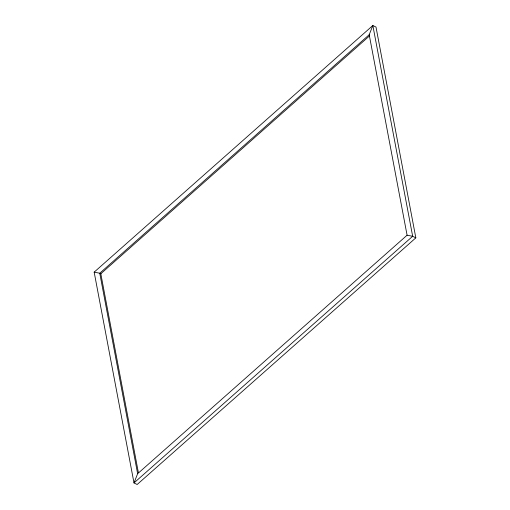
<?xml version="1.0" encoding="UTF-8"?>
<svg xmlns="http://www.w3.org/2000/svg" width="510" height="510" viewBox="0 0 510 510"><rect width="100%" height="100%" fill="white"/><g stroke="black" fill="none" stroke-linecap="round" stroke-linejoin="round"><path stroke-width="0.76" d="M415.835 237.851L412.673 236.283L407.088 235.212L137.63 473.701L133.996 482.932L137.158 484.5L415.835 237.851L376.004 27.068L372.842 25.5L94.165 272.149L133.996 482.932L412.673 236.283L372.842 25.5L369.202 34.731L99.75 273.213L94.165 272.149M369.661 35.783L100.808 273.736L138.395 472.662M101.018 273.844L99.75 273.213L137.63 473.701M369.202 34.731L407.088 235.212"/></g></svg>
